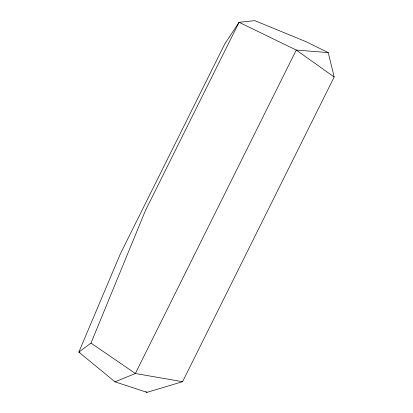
<?xml version="1.0" encoding="UTF-8"?>
<svg xmlns="http://www.w3.org/2000/svg" width="413" height="413" viewBox="0 0 413 413"><rect width="100%" height="100%" fill="white"/><g stroke="black" fill="none" stroke-linecap="round" stroke-linejoin="round"><path stroke-width="0.62" d="M79.972 352.723L78.837 352.113L90.999 343.079L145.474 210.465L239.075 22.292L254.8 20.65L306.172 41.734L328.242 52.601L334.163 76.994L182.587 381.7L146.982 392.35L115 381.834L78.837 352.113L120.312 253.969L224.868 43.778L239.075 22.292L296.26 50.061L334.163 76.994M115 381.834L135.366 373.502L182.587 381.7M328.242 52.601L296.26 50.061L135.366 373.502L90.999 343.079M145.908 391.643L146.982 392.35"/></g></svg>
